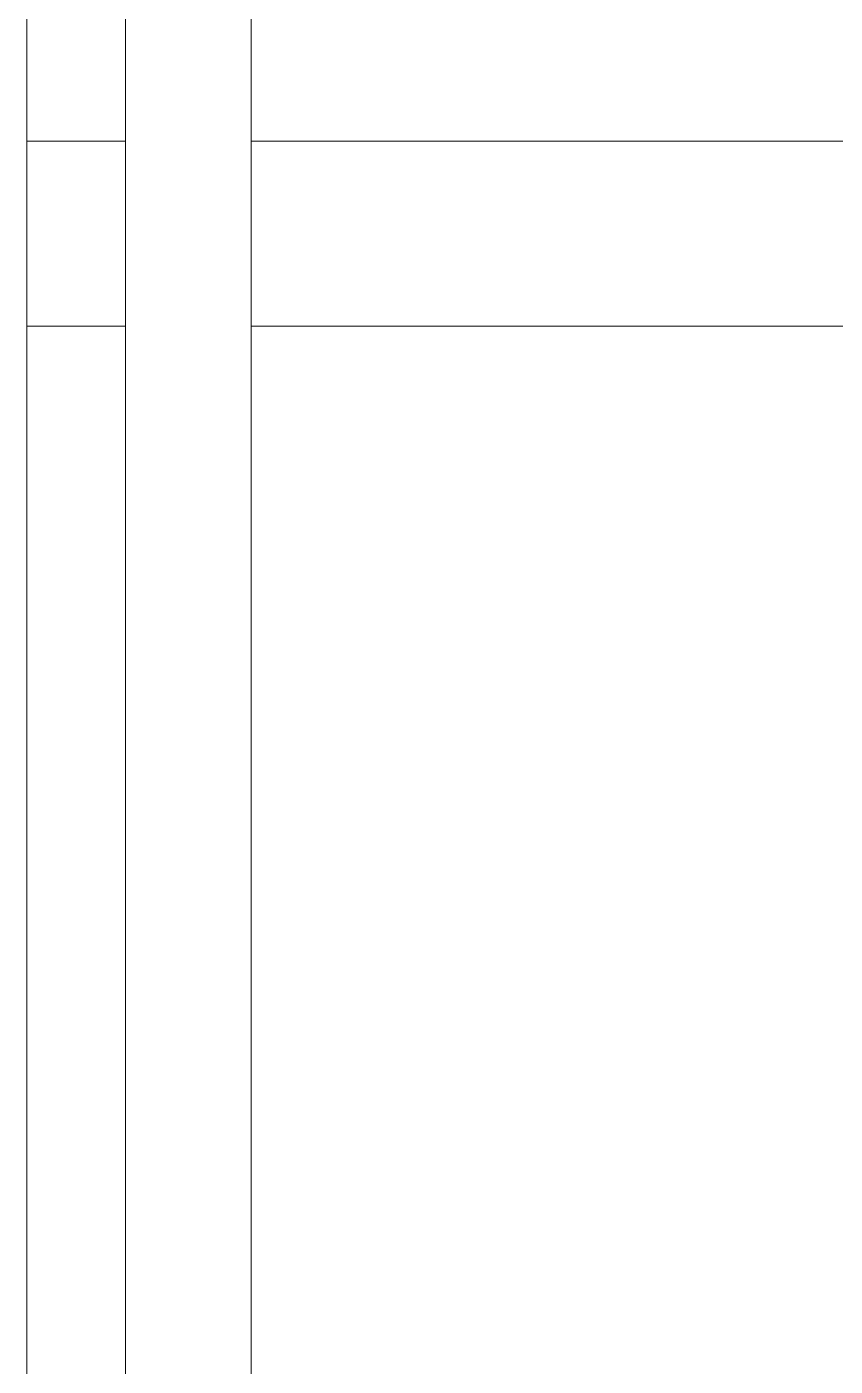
# Model space of a CAD drawing. Header units: inches. Extents: x -4235 to -464, y 9767 to 12347.
# Drawn here: x -3458.81 to -3443.53, y 11546.37 to 11571.7 of the extents above; entities that cross this region are included whole.
import ezdxf

# ---------------------------------------------------------------- set-up
doc = ezdxf.new("R2010")
doc.units = ezdxf.units.IN
doc.header["$MEASUREMENT"] = 0
for name, color, linetype, lineweight in [('0-1', 7, 'Continuous', 5), ('A-DETL-MBND', 5, 'Continuous', 9), ('P-PIPE-1', 10, 'Continuous', 9), ('S-BEAM', 12, 'Continuous', 9)]:
    doc.layers.add(name, color=color, linetype=linetype, lineweight=lineweight)

# ---------------------------------------------------------------- blocks, each defined once
blk = doc.blocks.new('CTR - 1st Phase - Common Walls_rvt-1-BACKGROUND - RCP - 3RD FLOOR')
at = {"layer": 'P-PIPE-1'}
for p, q in [((-3458.812, 11687.658), (-3458.812, 11026.521)), ((-3456.945, 11026.521), (-3456.945, 11687.658)), ((-3454.57, 11687.658), (-3454.57, 11026.521))]:
    blk.add_line(p, q, dxfattribs=at)
blk = doc.blocks.new('Dimension Lumber - LVL - 3_5X5_5-V142-BACKGROUND - RCP - 3RD FLOOR')
at = {"layer": 'A-DETL-MBND'}
for p, q in [((-3456.941, 11569.539), (-3458.812, 11569.539)), ((-3410.299, 11569.539), (-3454.57, 11569.539)), ((-3456.941, 11566.039), (-3458.812, 11566.039)), ((-3410.299, 11566.039), (-3454.57, 11566.039))]:
    blk.add_line(p, q, dxfattribs=at)

msp = doc.modelspace()

# ---------------------------------------------------------------- block references
at = {"layer": '0-1'}
msp.add_blockref('CTR - 1st Phase - Common Walls_rvt-1-BACKGROUND - RCP - 3RD FLOOR', (0, 0), dxfattribs=at)
at = {"layer": 'S-BEAM'}
msp.add_blockref('Dimension Lumber - LVL - 3_5X5_5-V142-BACKGROUND - RCP - 3RD FLOOR', (0, 0), dxfattribs=at)

doc.saveas('drawing.dxf')
